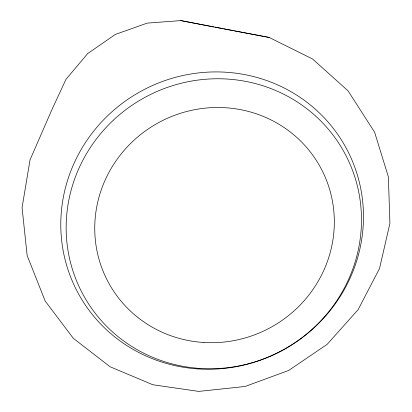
<?xml version="1.0" encoding="UTF-8"?>
<svg xmlns="http://www.w3.org/2000/svg" width="412" height="412" viewBox="0 0 412 412"><rect width="100%" height="100%" fill="white"/><g stroke="black" fill="none" stroke-linecap="round" stroke-linejoin="round"><path stroke-width="0.62" d="M180.822 20.6L147.269 23.113L115.427 34.381L87.648 53.606L65.956 79.356L51.891 109.705L30.045 159.846L22.073 207.689L27.11 255.183L27.784 257.114L45.15 300.992L73.3 338.298L110.055 366.747L152.821 384.746L198.759 391.4L244.975 386.497L288.658 370.47L327.154 344.339L358.11 309.659L379.54 268.48L389.927 223.263L388.362 176.825L374.616 132.201L348.032 90.831L312.559 58.978L269.191 37.456L180.822 20.6L213.632 26.955M214.894 27.192L222.47 28.624M223.731 28.866L233.202 30.653M234.464 30.895L269.191 37.456M197.693 368.905A152.388 147.604 -28 0 0 349.824 155.319A152.388 147.604 -28 0 0 88.879 137.536A152.388 147.604 -28 0 0 197.693 368.905M199.799 368.416A148.706 143.932 -28 0 0 348.13 159.959A148.706 143.932 -28 0 0 93.519 142.892A148.706 143.932 -28 0 0 199.799 368.416M203.852 342.49A120.639 116.745 -28 0 0 323.204 172.731A120.639 116.745 -28 0 0 116.545 160.093A120.639 116.745 -28 0 0 203.852 342.49"/></g></svg>
